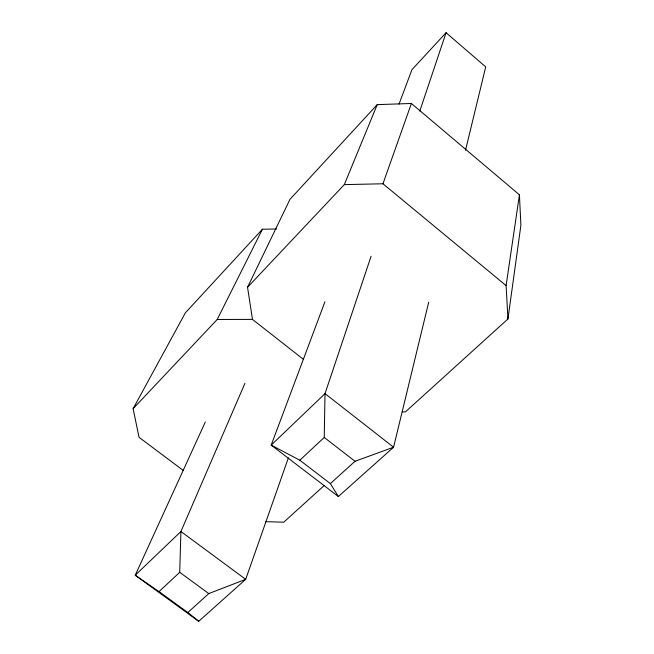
<?xml version="1.0" encoding="UTF-8"?>
<svg xmlns="http://www.w3.org/2000/svg" width="654" height="654" viewBox="0 0 654 654"><rect width="100%" height="100%" fill="white"/><g stroke="black" fill="none" stroke-linecap="round" stroke-linejoin="round"><path stroke-width="0.98" d="M324.907 301.846L271.197 445.129L299.834 460.22L324.245 437.444L325.013 393.634L371.104 256.229M205.323 421.985L135.231 575.234L159.012 591.617L179.703 572.315L180.929 531.506L244.931 383.35M402.365 411.873L405.406 411.914L507.945 318.964L520.895 225.287L519.423 194.802L411.391 103.479L377.244 104.624L290 199.29L247.539 287.278L252.485 319.397L303.587 359.496M507.945 318.964L506.106 285.594L519.423 194.802M428.697 302.246L393.577 447.213L338.371 496.533L271.197 445.129L325.013 393.634L393.577 447.213L355.04 461.274L330.352 483.608L299.834 460.22M465.501 150.322L485.709 66.912L446.077 32.7L411.914 69.725L399.03 104.117M419.786 111.082L446.077 32.7M288.381 457.882L245.691 579.338L198.726 621.3L135.231 575.234L180.929 531.506L245.691 579.338L208.773 593.579L187.829 612.52L159.012 591.617M247.539 287.278L344.315 184.616L382.958 183.774L411.391 103.479M344.315 184.616L377.244 104.624M183.202 470.414L139.049 437.322L133.105 408.693L217.218 319.471L262.434 229.219L276.65 228.998M133.105 408.693L185.384 312.816L262.434 229.219M324.343 485.399L283.754 522.203L265.369 521.679M217.218 319.471L252.485 319.397M179.703 572.315L208.773 593.579M324.245 437.444L355.04 461.274M187.829 612.52L198.726 621.3M382.958 183.774L506.106 285.594M330.352 483.608L338.371 496.533"/></g></svg>
